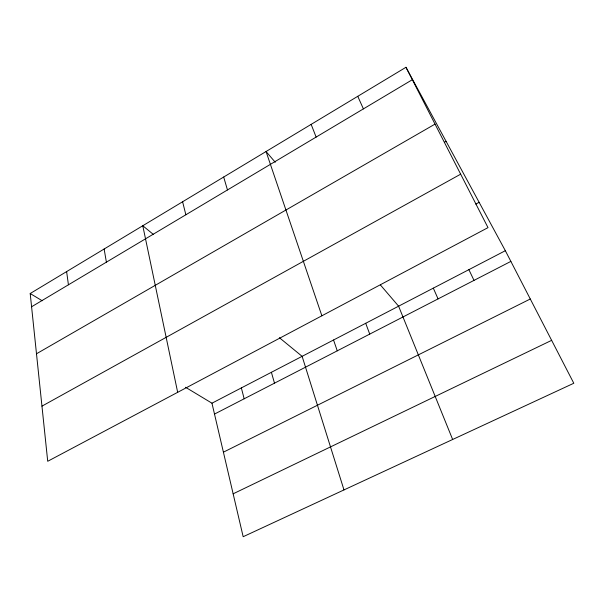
<?xml version="1.0" encoding="UTF-8"?>
<svg xmlns="http://www.w3.org/2000/svg" width="604" height="604" viewBox="0 0 604 604"><rect width="100%" height="100%" fill="white"/><g stroke="black" fill="none" stroke-linecap="round" stroke-linejoin="round"><path stroke-width="0.91" d="M405.971 67.286L488.009 227.632L47.716 461.282L30.2 293.521L405.971 67.286L505.344 250.705L573.8 383.253L243.17 536.714L211.959 403.193L185.526 387.247M31.582 306.779L412.328 79.713M36.489 353.778L435.039 124.099M444.476 142.25L446.092 141.336M41.963 406.145L460.663 174.178M475.831 204.107L479.131 202.317M211.959 403.193L505.344 250.705M214.503 414.072L510.871 261.396M223.412 452.185L530.289 298.995M233.144 493.815L551.641 340.339M30.2 293.521L42.189 300.754M153.386 234.443L142.778 225.745L177.667 392.321M279.403 337.712L302.121 356.33L343.986 489.919M275.265 162.265L266.054 151.521L321.879 315.794M380.482 285.043L398.602 306.183L452.645 439.493M468.885 269.656L474.012 280.384M357.757 96.308L363.404 108.886M433.317 288.138L438.059 298.904M311.143 124.371L316.126 137.085M365.699 323.283L369.731 334.103M333.544 339.999L337.258 350.833M223.684 177.032L227.466 189.958M271.392 372.298L274.495 383.17M241.351 387.919L244.167 398.791M182.604 201.759L185.858 214.775M104.13 249.007L106.395 262.166M66.621 271.589L68.433 284.801"/></g></svg>
